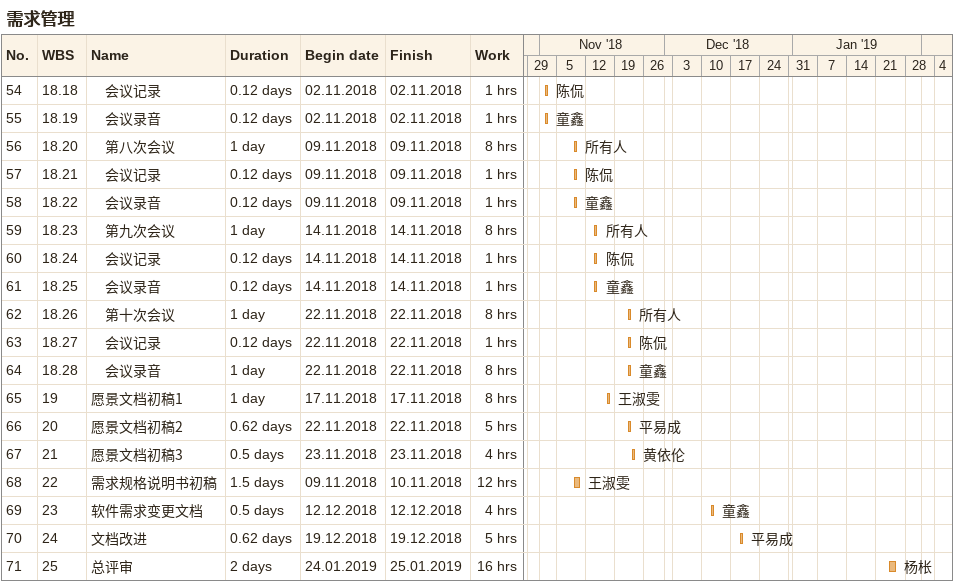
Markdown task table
需求管理

| ID | WBS | Task | Duration | Start | Finish | Resources | Work (h) |
|---|---|---|---|---|---|---|---|
| 54 | 18.18 | 会议记录 | 0.12d | 2018-11-02 | 2018-11-02 | 陈侃 | 1 |
| 55 | 18.19 | 会议录音 | 0.12d | 2018-11-02 | 2018-11-02 | 童鑫 | 1 |
| 56 | 18.20 | 第八次会议 | 1d | 2018-11-09 | 2018-11-09 | 所有人 | 8 |
| 57 | 18.21 | 会议记录 | 0.12d | 2018-11-09 | 2018-11-09 | 陈侃 | 1 |
| 58 | 18.22 | 会议录音 | 0.12d | 2018-11-09 | 2018-11-09 | 童鑫 | 1 |
| 59 | 18.23 | 第九次会议 | 1d | 2018-11-14 | 2018-11-14 | 所有人 | 8 |
| 60 | 18.24 | 会议记录 | 0.12d | 2018-11-14 | 2018-11-14 | 陈侃 | 1 |
| 61 | 18.25 | 会议录音 | 0.12d | 2018-11-14 | 2018-11-14 | 童鑫 | 1 |
| 62 | 18.26 | 第十次会议 | 1d | 2018-11-22 | 2018-11-22 | 所有人 | 8 |
| 63 | 18.27 | 会议记录 | 0.12d | 2018-11-22 | 2018-11-22 | 陈侃 | 1 |
| 64 | 18.28 | 会议录音 | 1d | 2018-11-22 | 2018-11-22 | 童鑫 | 8 |
| 65 | 19 | 愿景文档初稿1 | 1d | 2018-11-17 | 2018-11-17 | 王淑雯 | 8 |
| 66 | 20 | 愿景文档初稿2 | 0.62d | 2018-11-22 | 2018-11-22 | 平易成 | 5 |
| 67 | 21 | 愿景文档初稿3 | 0.5d | 2018-11-23 | 2018-11-23 | 黄依伦 | 4 |
| 68 | 22 | 需求规格说明书初稿 | 1.5d | 2018-11-09 | 2018-11-10 | 王淑雯 | 12 |
| 69 | 23 | 软件需求变更文档 | 0.5d | 2018-12-12 | 2018-12-12 | 童鑫 | 4 |
| 70 | 24 | 文档改进 | 0.62d | 2018-12-19 | 2018-12-19 | 平易成 | 5 |
| 71 | 25 | 总评审 | 2d | 2019-01-24 | 2019-01-25 | 杨枨 | 16 |
